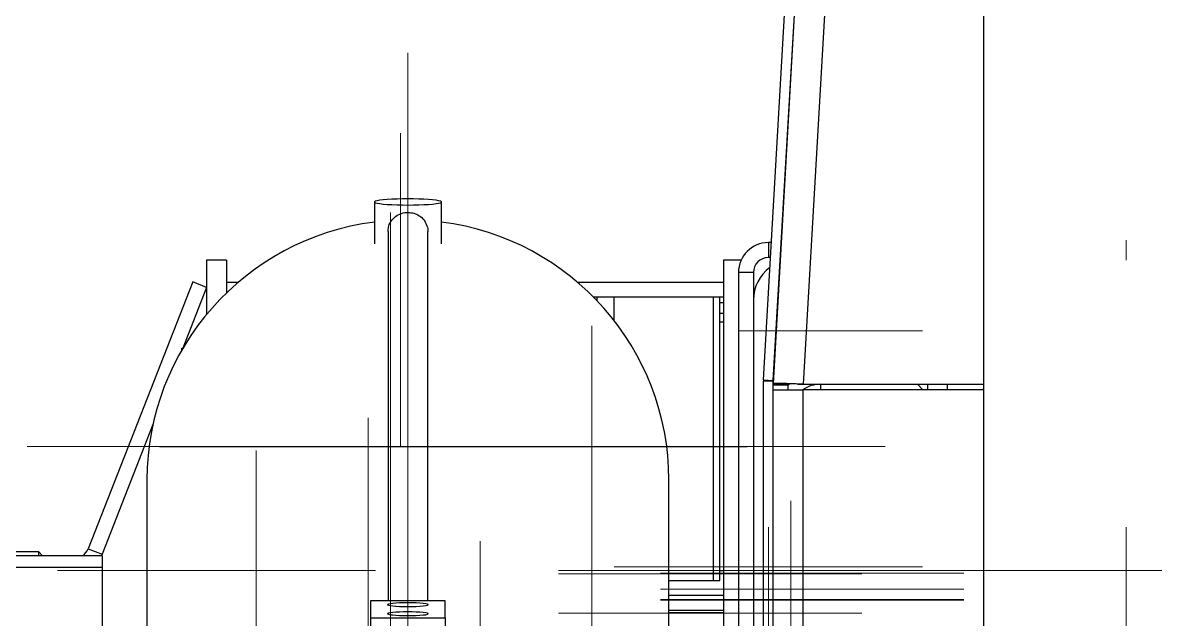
# Model space of a CAD drawing. Header units: millimetres. Extents: x 0 to 420, y 0 to 297.
# Drawn here: x 336.02 to 351.21, y 216.78 to 224.79 of the extents above; entities that cross this region are included whole.
import ezdxf

# ---------------------------------------------------------------- set-up
doc = ezdxf.new("R2010")
doc.units = ezdxf.units.MM
doc.linetypes.add('CENTERX2', pattern=[20.32, 12.7, -2.54, 2.54, -2.54])

msp = doc.modelspace()

# ---------------------------------------------------------------- linework, layer by layer
at = {"color": 7, "linetype": 'Continuous', "lineweight": 25}
for p, q in [((346.08346, 219.94554), (347.7498, 248.93981)), ((348.1498, 248.92834), (346.48346, 219.93407)), ((348.89947, 243.5174), (348.89947, 214.83358)), ((345.94991, 219.99172), (347.28857, 243.27895)), ((346.08302, 219.98406), (347.42168, 243.27129)), ((340.7328, 222.38035), (340.7328, 221.82032)), ((341.6328, 221.82032), (341.6328, 222.38035)), ((340.91614, 221.98198), (340.91614, 217.03086)), ((341.44947, 217.03086), (341.44947, 221.98207)), ((346.01614, 221.83407), (346.01614, 221.63407)), ((346.05582, 221.83407), (346.01614, 221.83407)), ((346.192, 221.83407), (346.18937, 221.83407)), ((346.19129, 221.8674), (346.19391, 221.8674)), ((346.04432, 221.63407), (346.01614, 221.63407)), ((346.1805, 221.63407), (346.17787, 221.63407)), ((338.74947, 221.60074), (338.4828, 221.60074)), ((338.4828, 221.60074), (338.4828, 220.87093)), ((338.74947, 221.60074), (338.74947, 221.15835)), ((345.41614, 221.60074), (345.41614, 215.93407)), ((345.65251, 221.60074), (345.41614, 221.60074)), ((346.17596, 221.60074), (346.17859, 221.60074)), ((345.61614, 221.43407), (345.61614, 213.43407)), ((345.81614, 221.43407), (345.61614, 221.43407)), ((345.81614, 221.43407), (345.81614, 221.0674)), ((338.29656, 221.30695), (336.89604, 217.72786)), ((338.4828, 221.23407), (338.16393, 220.41916)), ((338.4828, 221.23407), (338.29656, 221.30695)), ((338.90657, 221.30074), (338.74947, 221.30074)), ((345.41614, 221.30074), (343.45904, 221.30074)), ((345.41614, 221.10074), (343.67456, 221.10074)), ((343.71614, 221.10074), (343.71614, 221.05804)), ((345.28281, 217.30074), (345.28281, 221.10074)), ((345.36734, 217.30074), (345.36734, 221.10074)), ((345.41614, 221.02809), (345.36734, 221.02809)), ((345.81614, 221.0674), (345.81614, 213.80074)), ((346.14683, 221.04809), (346.14403, 221.04529)), ((345.41614, 220.88381), (345.36734, 220.88381)), ((345.41614, 220.7674), (345.36734, 220.7674)), ((338.14947, 220.39195), (338.14947, 220.41916)), ((338.14947, 220.41916), (338.16537, 220.41916)), ((346.09261, 220.15074), (346.09526, 220.15074)), ((345.94947, 214.98407), (345.94947, 219.97641)), ((346.0828, 219.97641), (345.94947, 219.97641)), ((345.94991, 219.99172), (346.08302, 219.98406)), ((346.0828, 214.98407), (346.0828, 219.97641)), ((346.08568, 219.98407), (346.08302, 219.98407)), ((346.2828, 219.92259), (346.0828, 219.92259)), ((346.0828, 219.86167), (346.4828, 219.86167)), ((346.08346, 219.94554), (346.28313, 219.93407)), ((346.2828, 219.86167), (346.2828, 219.92259)), ((346.28313, 219.93407), (346.2985, 219.93606)), ((346.40689, 219.93559), (346.48346, 219.93407)), ((346.4828, 214.92834), (346.4828, 219.86167)), ((348.89947, 219.86167), (346.4828, 219.86167)), ((346.48346, 219.93407), (348.89947, 219.93407)), ((348.08854, 219.86167), (348.01614, 219.93407)), ((348.14947, 219.93407), (348.14947, 219.86167)), ((348.41614, 219.93407), (348.41614, 219.86167)), ((337.7628, 219.39407), (337.08229, 217.65498)), ((337.6828, 218.65314), (337.6828, 212.7174)), ((344.6828, 212.7174), (344.6828, 218.65314)), ((336.2328, 217.68407), (332.99947, 217.68407)), ((336.2828, 217.63407), (336.2328, 217.68407)), ((336.2328, 217.63407), (336.2328, 217.68407)), ((336.89604, 217.72786), (337.08229, 217.65498)), ((337.0828, 217.63407), (331.80993, 217.63407)), ((337.08229, 217.65498), (337.07342, 217.63407)), ((337.07411, 217.63407), (337.08229, 217.65498)), ((337.0828, 217.63407), (337.0828, 217.47786)), ((337.0828, 217.47786), (331.74947, 217.47786)), ((337.0828, 217.47786), (337.0828, 215.125)), ((345.36734, 217.43407), (345.41614, 217.43407)), ((344.6828, 217.30074), (345.28281, 217.30074)), ((345.28281, 217.30074), (345.36734, 217.30074)), ((345.41614, 217.10074), (344.6828, 217.10074)), ((340.6828, 217.03086), (340.6828, 216.80249)), ((341.6828, 217.03086), (340.6828, 217.03086)), ((341.6828, 216.80249), (341.6828, 217.03086)), ((340.6828, 216.80249), (341.6828, 216.80249)), ((340.6828, 216.80249), (340.6828, 215.93689)), ((341.6828, 216.80249), (341.6828, 215.93689)), ((345.41614, 216.90074), (344.6828, 216.90074))]:
    msp.add_line(p, q, dxfattribs=at)
at = {"color": 7, "linetype": 'CENTERX2', "lineweight": 18, "ltscale": 3.333333}
for p, q in [((341.1828, 224.38035), (341.1828, 219.35133)), ((341.1828, 219.29937), (341.1828, 223.61772)), ((341.0828, 219.10074), (341.0828, 223.30074)), ((340.94947, 222.23768), (340.94947, 217.20482)), ((341.1828, 216.36698), (341.1828, 221.97411)), ((341.1828, 216.36698), (341.1828, 221.97411)), ((350.81614, 221.60074), (350.81614, 221.8674)), ((350.81614, 221.60074), (350.81614, 221.8674)), ((350.81614, 221.60074), (350.81614, 221.8674)), ((350.81614, 221.60074), (350.81614, 221.8674)), ((350.81614, 221.60074), (350.81614, 221.8674)), ((350.81614, 221.60074), (350.81614, 221.8674)), ((350.81614, 221.60074), (350.81614, 221.8674)), ((350.81614, 221.60074), (350.81614, 221.8674)), ((350.81614, 221.60074), (350.81614, 221.8674)), ((350.81614, 221.60074), (350.81614, 221.8674)), ((341.1828, 221.61031), (341.1828, 221.21198)), ((341.1828, 221.57711), (341.1828, 221.61031)), ((341.1828, 221.57711), (341.1828, 221.21198)), ((341.1828, 219.31156), (341.1828, 221.54392)), ((341.1828, 221.48653), (341.1828, 221.54392)), ((341.1828, 221.48653), (341.1828, 219.43357)), ((341.1828, 218.94643), (341.1828, 221.21198)), ((341.1828, 221.06739), (341.1828, 221.21198)), ((341.1828, 220.44852), (341.1828, 221.21198)), ((341.1828, 221.06739), (341.1828, 219.00691)), ((340.94947, 220.99665), (340.94947, 215.9638)), ((341.1828, 212.16756), (341.1828, 220.86628)), ((343.64947, 216.45074), (343.64947, 220.7174)), ((345.61614, 220.65074), (345.6262, 220.65074)), ((345.61614, 220.65074), (345.62252, 220.65074)), ((345.61614, 220.65074), (345.62252, 220.65074)), ((345.61614, 220.65074), (345.62252, 220.65074)), ((345.61614, 220.65074), (345.62252, 220.65074)), ((345.61614, 220.65074), (345.62252, 220.65074)), ((345.61614, 220.65074), (345.6262, 220.65074)), ((345.61614, 220.65074), (345.62252, 220.65074)), ((345.61614, 220.65074), (345.62252, 220.65074)), ((345.61614, 220.65074), (345.62252, 220.65074)), ((345.61614, 220.65074), (345.62252, 220.65074)), ((345.61614, 220.65074), (345.62252, 220.65074)), ((345.61614, 220.65074), (345.6262, 220.65074)), ((345.61614, 220.65074), (345.62252, 220.65074)), ((345.61614, 220.65074), (345.62252, 220.65074)), ((345.61614, 220.65074), (345.62252, 220.65074)), ((345.61614, 220.65074), (345.62252, 220.65074)), ((345.61614, 220.65074), (345.62252, 220.65074)), ((345.81614, 220.65074), (345.61614, 220.65074)), ((345.6262, 220.65074), (345.90357, 220.65074)), ((345.6262, 220.65074), (345.90357, 220.65074)), ((345.6262, 220.65074), (345.90357, 220.65074)), ((345.76363, 220.65074), (346.22662, 220.65074)), ((345.76363, 220.65074), (346.22662, 220.65074)), ((345.76363, 220.65074), (346.22662, 220.65074)), ((345.77614, 220.65074), (345.88725, 220.65074)), ((345.77614, 220.65074), (345.88725, 220.65074)), ((345.77614, 220.65074), (345.88725, 220.65074)), ((345.81614, 220.65074), (346.0828, 220.65074)), ((345.81614, 220.65074), (346.0828, 220.65074)), ((348.0828, 220.65074), (346.0828, 220.65074)), ((348.0828, 220.65074), (346.0828, 220.65074)), ((348.0828, 220.65074), (346.0828, 220.65074)), ((341.1828, 220.44852), (341.1828, 218.35877)), ((340.64947, 217.45074), (340.64947, 219.48407)), ((336.07614, 219.10074), (338.09614, 219.10074)), ((336.61614, 219.10074), (339.71614, 219.10074)), ((339.01614, 219.10074), (336.9828, 219.10074)), ((343.61199, 219.10074), (337.62443, 219.10074)), ((337.89673, 219.10074), (337.67496, 219.10074)), ((337.89673, 219.10074), (337.67496, 219.10074)), ((337.89391, 219.10074), (337.68059, 219.10074)), ((337.89391, 219.10074), (337.68059, 219.10074)), ((337.89376, 219.10074), (337.6809, 219.10074)), ((337.89376, 219.10074), (337.6809, 219.10074)), ((337.9095, 219.10074), (337.71941, 219.10074)), ((337.9095, 219.10074), (337.71941, 219.10074)), ((337.90709, 219.10074), (337.72424, 219.10074)), ((337.90709, 219.10074), (337.72424, 219.10074)), ((337.90695, 219.10074), (337.72451, 219.10074)), ((337.90695, 219.10074), (337.72451, 219.10074)), ((337.84947, 219.09465), (344.51614, 219.09465)), ((337.9092, 219.09465), (345.73001, 219.09465)), ((338.19947, 219.10074), (338.09614, 219.10074)), ((338.19947, 219.10074), (338.09614, 219.10074)), ((338.09614, 219.10074), (338.11614, 219.10074)), ((339.06697, 219.10074), (338.11614, 219.10074)), ((338.1828, 219.10074), (338.11614, 219.10074)), ((339.61614, 219.10074), (338.11614, 219.10074)), ((338.14947, 219.10074), (338.1828, 219.10074)), ((338.14947, 219.10074), (338.31614, 219.10074)), ((338.14947, 219.10074), (338.4828, 219.10074)), ((340.21614, 219.10074), (338.1828, 219.10074)), ((338.4828, 219.10074), (338.1828, 219.10074)), ((338.2828, 219.10074), (338.19947, 219.10074)), ((338.2828, 219.10074), (338.19947, 219.10074)), ((338.2828, 219.10074), (338.4828, 219.10074)), ((338.2828, 219.10074), (338.4828, 219.10074)), ((338.2828, 219.10074), (338.4828, 219.10074)), ((338.2828, 219.10074), (338.4828, 219.10074)), ((338.34947, 219.10074), (338.31614, 219.10074)), ((338.31614, 219.10074), (338.4828, 219.10074)), ((338.34947, 219.10074), (338.3828, 219.10074)), ((338.41614, 219.10074), (338.3828, 219.10074)), ((338.41614, 219.10074), (340.44947, 219.10074)), ((338.51614, 219.10074), (338.4828, 219.10074)), ((338.4828, 219.10074), (338.51614, 219.10074)), ((338.74947, 219.10074), (338.4828, 219.10074)), ((338.74947, 219.10074), (338.4828, 219.10074)), ((338.4828, 219.10074), (338.74947, 219.10074)), ((342.80417, 219.10074), (338.51614, 219.10074)), ((338.51614, 219.10074), (339.71614, 219.10074)), ((339.01614, 219.10074), (339.04947, 219.10074)), ((339.0828, 219.10074), (339.04947, 219.10074)), ((339.06697, 219.10074), (341.09614, 219.10074)), ((339.0828, 219.10074), (341.11614, 219.10074)), ((345.4828, 219.10074), (339.09477, 219.10074)), ((339.14947, 219.04407), (339.14947, 215.0174)), ((339.61614, 219.10074), (339.65619, 219.10074)), ((341.11614, 219.10074), (339.65619, 219.10074)), ((339.74947, 219.10074), (339.71614, 219.10074)), ((339.71614, 219.10074), (339.74947, 219.10074)), ((341.11614, 219.10074), (343.19625, 219.10074)), ((341.71614, 219.10074), (345.91614, 219.10074)), ((342.61614, 219.10074), (342.64947, 219.10074)), ((342.64947, 219.10074), (342.61614, 219.10074)), ((345.7828, 219.10074), (342.64947, 219.10074)), ((345.7828, 219.10074), (342.64947, 219.10074)), ((345.81614, 219.10074), (343.41614, 219.10074)), ((345.4828, 219.10074), (347.5828, 219.10074)), ((345.81614, 219.10074), (345.7828, 219.10074)), ((345.7828, 219.10074), (345.81614, 219.10074)), ((339.14947, 214.48032), (339.14947, 218.99001)), ((340.64947, 214.35074), (340.64947, 219.0174)), ((341.1828, 213.81578), (341.1828, 218.97757)), ((341.1828, 215.69399), (341.1828, 218.85578)), ((341.1828, 218.65314), (341.1828, 212.09144)), ((341.1828, 218.62269), (341.1828, 218.65314)), ((341.1828, 218.62269), (341.1828, 212.16756)), ((339.14947, 212.18407), (339.14947, 218.5174)), ((346.31614, 214.12546), (346.31614, 218.36946)), ((341.1828, 218.21448), (341.1828, 213.18547)), ((346.01614, 218.0174), (346.01614, 215.0174)), ((350.81614, 218.0174), (350.81614, 215.0174)), ((341.1828, 217.95311), (341.1828, 213.64182)), ((342.14947, 213.54033), (342.14947, 217.82883)), ((346.01614, 217.7674), (346.01614, 215.0174)), ((350.81614, 217.7674), (350.81614, 215.0174)), ((350.81614, 217.63407), (350.81614, 213.50074)), ((340.74947, 217.43407), (336.4828, 217.43407)), ((339.14947, 217.26625), (339.14947, 217.5197)), ((339.14947, 217.26625), (339.14947, 217.5197)), ((339.14947, 217.26947), (339.14947, 217.51327)), ((339.14947, 217.26947), (339.14947, 217.51327)), ((339.14947, 217.26965), (339.14947, 217.51291)), ((339.14947, 217.26965), (339.14947, 217.51291)), ((340.64947, 217.45074), (340.64947, 217.35074)), ((347.26947, 217.43407), (343.2028, 217.43407)), ((347.26947, 217.39295), (343.2028, 217.39295)), ((345.34947, 217.43407), (343.31614, 217.43407)), ((345.81614, 217.43407), (343.41614, 217.43407)), ((348.0828, 217.48407), (343.94947, 217.48407)), ((346.54947, 217.43407), (344.2828, 217.43407)), ((344.41614, 217.43407), (346.44947, 217.43407)), ((348.63614, 217.43407), (344.56947, 217.43407)), ((348.63614, 217.40134), (344.56947, 217.40134)), ((346.76614, 217.43407), (344.7328, 217.43407)), ((345.04947, 217.43407), (345.0828, 217.43407)), ((345.0828, 217.43407), (345.04947, 217.43407)), ((345.19947, 217.43407), (345.0828, 217.43407)), ((346.0828, 217.43407), (345.0828, 217.43407)), ((345.2728, 217.43407), (345.19947, 217.43407)), ((345.21614, 217.43407), (349.4828, 217.43407)), ((346.54947, 217.43407), (345.2728, 217.43407)), ((356.2828, 217.43407), (345.34947, 217.43407)), ((345.81614, 217.43407), (346.0828, 217.43407)), ((346.11614, 217.43407), (346.0828, 217.43407)), ((346.54947, 217.43407), (346.11614, 217.43407)), ((346.56614, 217.43407), (346.44947, 217.43407)), ((346.64947, 217.43407), (346.44947, 217.43407)), ((346.5828, 217.43407), (346.54947, 217.43407)), ((346.54947, 217.43407), (346.5828, 217.43407)), ((346.63947, 217.43407), (346.56614, 217.43407)), ((346.5828, 217.43407), (348.5828, 217.43407)), ((346.5828, 217.43407), (348.5828, 217.43407)), ((349.6828, 217.43407), (346.63947, 217.43407)), ((348.14947, 217.43407), (346.64947, 217.43407)), ((354.86614, 217.43407), (346.76614, 217.43407)), ((351.34947, 217.43407), (347.0828, 217.43407)), ((347.66485, 217.43407), (355.11872, 217.43407)), ((347.81614, 217.43407), (353.81614, 217.43407)), ((349.6828, 217.43407), (348.14947, 217.43407)), ((350.64947, 217.43407), (348.56936, 217.43407)), ((352.9828, 217.43407), (348.64947, 217.43407)), ((352.9828, 217.43407), (348.64947, 217.43407)), ((349.71614, 217.43407), (349.6828, 217.43407)), ((349.6828, 217.43407), (349.71614, 217.43407)), ((354.54947, 217.43407), (350.2828, 217.43407)), ((350.64947, 217.43407), (353.88946, 217.43407)), ((340.64947, 217.35074), (340.64947, 217.3174)), ((340.64947, 217.05074), (340.64947, 217.3174)), ((340.64947, 217.05074), (340.64947, 217.3174)), ((340.64947, 217.3174), (340.64947, 215.68407)), ((342.14947, 217.20407), (342.14947, 213.18407)), ((348.63614, 217.18578), (344.56947, 217.18578)), ((348.63614, 217.04529), (344.56947, 217.04529)), ((348.63614, 217.03578), (344.56947, 217.03578)), ((347.26947, 216.86272), (343.2028, 216.86272))]:
    msp.add_line(p, q, dxfattribs=at)
at = {"color": 8, "linetype": 'Continuous', "lineweight": 25}
for p, q in [((343.94709, 220.79096), (343.94709, 221.10074)), ((346.71614, 219.93407), (346.71614, 219.86167)), ((345.41614, 216.86918), (344.6828, 216.86918))]:
    msp.add_line(p, q, dxfattribs=at)
at = {"color": 7, "linetype": 'Continuous', "lineweight": 25, "flags": 128}
for points in [[(341.1828, 222.33924), (341.25687, 222.3398), (341.32892, 222.34147), (341.39698, 222.3442), (341.4592, 222.34791), (341.51388, 222.35251), (341.55953, 222.35786), (341.5949, 222.36383), (341.61903, 222.37026), (341.63127, 222.37695), (341.63127, 222.38374), (341.61903, 222.39044), (341.5949, 222.39686), (341.55953, 222.40283), (341.51388, 222.40819), (341.4592, 222.41278), (341.39698, 222.4165), (341.32892, 222.41923), (341.25687, 222.42089), (341.1828, 222.42145), (341.10874, 222.42089), (341.03669, 222.41923), (340.96863, 222.4165), (340.90641, 222.41278), (340.85173, 222.40819), (340.80608, 222.40283), (340.77071, 222.39686), (340.74657, 222.39044), (340.73434, 222.38374), (340.73434, 222.37695), (340.74657, 222.37026), (340.77071, 222.36383), (340.80608, 222.35786), (340.85173, 222.35251), (340.90641, 222.34791), (340.96863, 222.3442), (341.03669, 222.34147), (341.10874, 222.3398), (341.1828, 222.33924)], [(341.1828, 216.95245), (341.23998, 216.953), (341.29466, 216.95462), (341.34445, 216.95725), (341.38717, 216.96076), (341.42096, 216.96501), (341.44434, 216.96981), (341.4563, 216.97495), (341.4563, 216.9802), (341.44434, 216.98533), (341.42096, 216.99013), (341.38717, 216.99438), (341.34445, 216.99789), (341.29466, 217.00052), (341.23998, 217.00214), (341.1828, 217.00269), (341.12563, 217.00214), (341.07095, 217.00052), (341.02116, 216.99789), (340.97844, 216.99438), (340.94465, 216.99013), (340.92126, 216.98533), (340.90931, 216.9802), (340.90931, 216.97495), (340.92126, 216.96981), (340.94465, 216.96501), (340.97844, 216.96076), (341.02116, 216.95725), (341.07095, 216.95462), (341.12563, 216.953), (341.1828, 216.95245)], [(341.1828, 216.83066), (341.23998, 216.83121), (341.29466, 216.83283), (341.34445, 216.83545), (341.38717, 216.83897), (341.42096, 216.84322), (341.44434, 216.84801), (341.4563, 216.85315), (341.4563, 216.8584), (341.44434, 216.86354), (341.42096, 216.86834), (341.38717, 216.87258), (341.34445, 216.8761), (341.29466, 216.87872), (341.23998, 216.88035), (341.1828, 216.8809), (341.12563, 216.88035), (341.07095, 216.87872), (341.02116, 216.8761), (340.97844, 216.87258), (340.94465, 216.86834), (340.92126, 216.86354), (340.90931, 216.8584), (340.90931, 216.85315), (340.92126, 216.84801), (340.94465, 216.84322), (340.97844, 216.83897), (341.02116, 216.83545), (341.07095, 216.83283), (341.12563, 216.83121), (341.1828, 216.83066)]]:
    msp.add_lwpolyline(points, dxfattribs=at)
at = {"color": 7, "linetype": 'Continuous', "lineweight": 25}
for centre, radius, start, end in [((341.17339, 218.6469), 3.49059, 97.251291, 179.897642), ((341.19243, 218.64709), 3.49038, 0.099306, 82.75176), ((346.01614, 221.43407), 0.4, 90, 180), ((346.01614, 221.43407), 0.2, 90, 180), ((346.34947, 221.0674), 0.53333, 125.921948, 180), ((346.21614, 219.97641), 0.26667, 176.71, 180), ((346.21614, 219.97641), 0.13333, 176.71, 180), ((346.4828, 219.92259), 0.4, 176.710757, 180), ((346.4828, 219.92259), 0.2, 176.710757, 180), ((346.71614, 219.50074), 0.43333, 90, 123.599713), ((336.70979, 217.80074), 0.2, 303.55731, 338.629378)]:
    msp.add_arc(centre, radius, start, end, dxfattribs=at)
for points, knots in [([(340.91791, 221.98184), (340.91856, 222.00212), (340.92, 222.04692), (340.94759, 222.11189), (340.99663, 222.17443), (341.07107, 222.22222), (341.1399, 222.23883), (341.17697, 222.23955), (341.1828, 222.23966)], [0, 0, 0, 0, 0.141939217, 0.313522712, 0.511740745, 0.740115901, 0.959094182, 1, 1, 1, 1]), ([(341.1828, 222.23966), (341.2102, 222.23732), (341.26491, 222.23265), (341.33865, 222.19662), (341.40115, 222.14067), (341.43792, 222.06784), (341.45255, 222.00956), (341.44911, 221.98347), (341.44894, 221.98213)], [0, 0, 0, 0, 0.19108333, 0.38160316, 0.5866364, 0.81572232, 0.99054927, 1, 1, 1, 1])]:
    msp.add_open_spline(points, degree=3, knots=knots, dxfattribs=at)
msp.add_open_spline([(346.48346, 219.93407), (346.4573, 219.93509), (346.40497, 219.93714), (346.32949, 219.94004), (346.25992, 219.9426), (346.19895, 219.94466), (346.14882, 219.94611), (346.11183, 219.94679), (346.088, 219.94672), (346.08498, 219.94594), (346.08346, 219.94554)], degree=3, dxfattribs=at)

doc.saveas('drawing.dxf')
